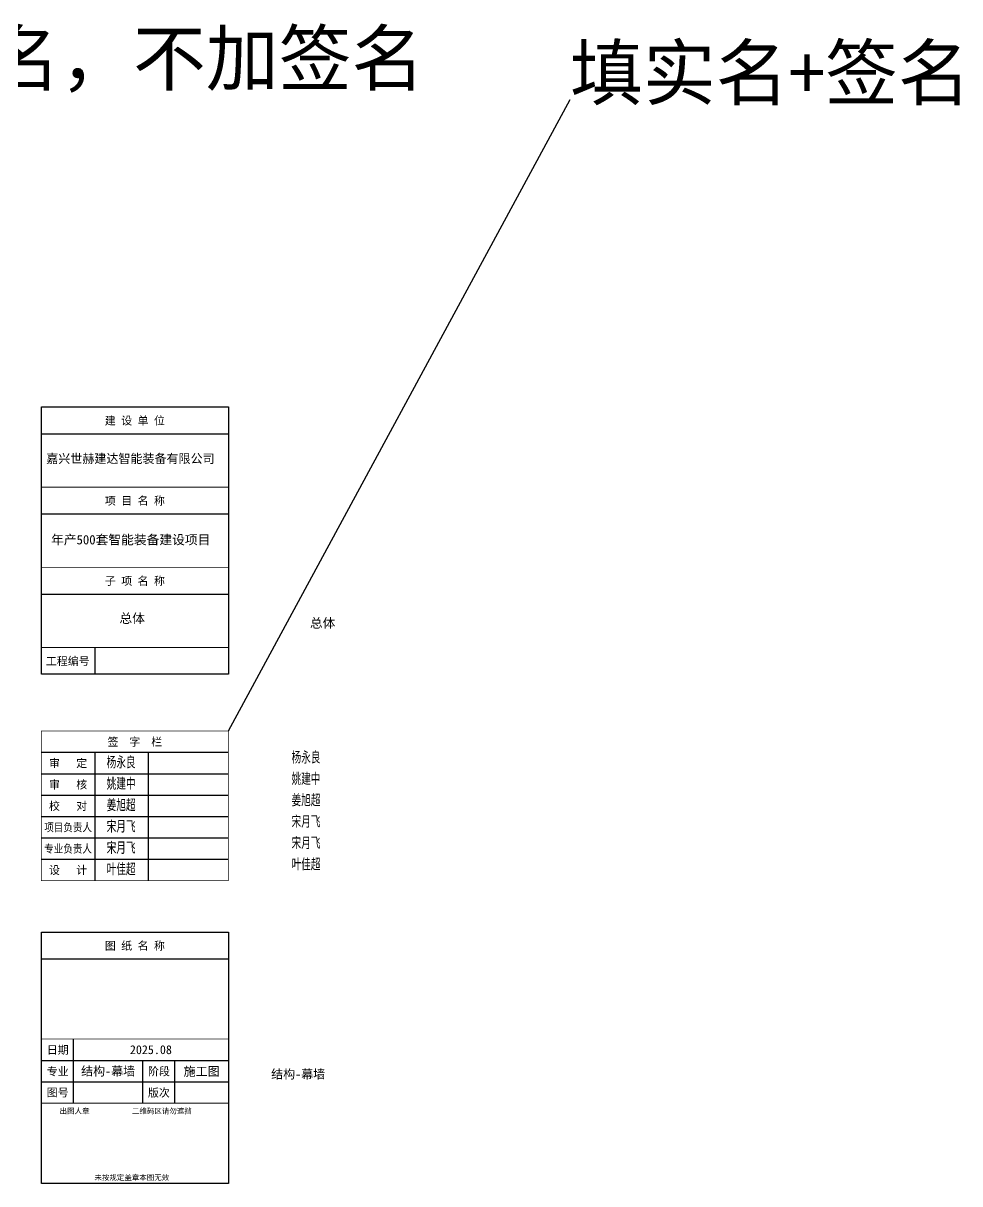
# Model space of a CAD drawing. Extents: x -51737 to 14768, y -80661 to -36245.
# Drawn here: x -20293 to 14768, y -79886 to -36459 of the extents above; entities that cross this region are included whole.
import ezdxf
from ezdxf.enums import TextEntityAlignment as Align

# ---------------------------------------------------------------- set-up
doc = ezdxf.new("R2010")
doc.units = 0
doc.layers.add('0-cxFrame', color=155, linetype='Continuous')
doc.layers.add('qianming', color=155, linetype='Continuous')
doc.styles.add('BZHZ', font='bzxw', dxfattribs={"width": 0.8, "bigfont": 'bzhz'})
doc.styles.add('cx_biaoti', font='')
doc.styles.add('cx_tuming', font='simhei.ttf')
doc.styles.add('黑体', font='simhei.ttf', dxfattribs={"height": 12})
doc.styles.get('cx_biaoti').set_extended_font_data('SimSun')

# ---------------------------------------------------------------- blocks, each defined once
blk = doc.blocks.new('zjcx_lan_qianzi(Dragon)')
for p, q in [((-7000, 4800), (0, 4800)), ((-5000, 4800), (-5000, 0)), ((-3000, 4800), (-3000, 0)), ((-7000, 4000), (0, 4000)), ((-7000, 3200), (0, 3200)), ((-7000, 2400), (0, 2400)), ((-7000, 1600), (0, 1600)), ((-7000, 800), (0, 800))]:
    blk.add_line(p, q)
at = {"const_width": 30}
blk.add_lwpolyline([(-7000, 5600), (0, 5600)], dxfattribs=at)
blk.add_lwpolyline([(-7000, 5600), (0, 5600), (0, 0), (-7000, 0)], close=True, dxfattribs=at)
at = {"style": 'cx_biaoti'}
for s, p in [('签  字  栏', (-3500, 5200)), ('审   定', (-6000, 4400)), ('审   核', (-6000, 3600)), ('校   对', (-6000, 2800)), ('设   计', (-6000, 400))]:
    blk.add_text(s, height=300, dxfattribs=at).set_placement(p, align=Align.MIDDLE)
at = {"style": 'cx_biaoti', "width": 0.85}
for s, p in [('项目负责人', (-6000, 2000)), ('专业负责人', (-6000, 1200))]:
    blk.add_text(s, height=300, dxfattribs=at).set_placement(p, align=Align.MIDDLE)
blk = doc.blocks.new('T-签字(Dragon)')
at = {"layer": '0-cxFrame'}
blk.add_blockref('zjcx_lan_qianzi(Dragon)', (0, 0), dxfattribs=at)
at = {"layer": 'qianming', "style": 'BZHZ', "width": 0.8}
for s, p in [('杨永良', (-4014, 4444)), ('姚建中', (-4014, 3644)), ('姜旭超', (-4014, 2844)), ('宋月飞', (-4014, 2044)), ('宋月飞', (-4014, 1244)), ('叶佳超', (-4014, 444))]:
    blk.add_text(s, height=450, dxfattribs=at).set_placement(p, align=Align.MIDDLE)
blk = doc.blocks.new('zjcx_lan_tuming(Dragon)')
for p, q in [((-7000, 8400), (0, 8400)), ((-5800, 3000), (-5800, 5400)), ((-7000, 4600), (0, 4600)), ((-3200, 3000), (-3200, 4600)), ((-2000, 3000), (-2000, 4600)), ((-7000, 3800), (0, 3800))]:
    blk.add_line(p, q)
at = {"const_width": 30}
for points in [[(-7000, 9400), (0, 9400)], [(-7000, 5400), (0, 5400)], [(-7000, 3000), (0, 3000)], [(-7000, 0), (0, 0)]]:
    blk.add_lwpolyline(points, dxfattribs=at)
blk.add_lwpolyline([(-7000, 9400), (0, 9400), (0, 0), (-7000, 0)], close=True)
at = {"style": 'cx_biaoti'}
for s, p in [('图 纸 名 称', (-3500, 8900)), ('日期', (-6388, 5000)), ('专业', (-6388, 4200)), ('阶段', (-2600, 4200)), ('图号', (-6388, 3400)), ('版次', (-2600, 3400))]:
    blk.add_text(s, height=300, dxfattribs=at).set_placement(p, align=Align.MIDDLE)
for s, p in [('出图人章', (-6316, 2607)), ('二维码区请勿遮挡', (-3609, 2607)), ('未按规定盖章本图无效', (-5013, 120))]:
    blk.add_text(s, height=200, dxfattribs=at).set_placement(p)
blk = doc.blocks.new('T-图签(Dragon)')
blk.add_blockref('zjcx_lan_tuming(Dragon)', (0, 0))
at = {"color": 3, "style": 'cx_biaoti'}
for s, p in [('2025.08', (-2900, 5000)), ('结构-幕墙 ', (-4389, 4210)), ('施工图', (-1000, 4200))]:
    blk.add_text(s, height=330, dxfattribs=at).set_placement(p, align=Align.MIDDLE)
blk = doc.blocks.new('zjcx_lan_xiangmu(Dragon)')
for p, q in [((-7000, 9000), (0, 9000)), ((-7000, 6000), (0, 6000)), ((-7000, 3000), (0, 3000)), ((-5000, 1000), (-5000, 0))]:
    blk.add_line(p, q)
at = {"const_width": 30}
for points in [[(-7000, 10000), (0, 10000)], [(-7000, 7000), (0, 7000)], [(-7000, 7000), (0, 7000)], [(-7000, 4000), (0, 4000)], [(-7000, 4000), (0, 4000)], [(-7000, 1000), (0, 1000)], [(-7000, 0), (0, 0)]]:
    blk.add_lwpolyline(points, dxfattribs=at)
blk.add_lwpolyline([(-7000, 10000), (0, 10000), (0, 0), (-7000, 0)], close=True)
at = {"style": 'cx_biaoti'}
for s, p in [('建 设 单 位', (-3500, 9500)), ('项 目 名 称', (-3500, 6500)), ('子 项 名 称', (-3500, 3500)), ('工程编号', (-6013, 500))]:
    blk.add_text(s, height=300, dxfattribs=at).set_placement(p, align=Align.MIDDLE)
blk = doc.blocks.new('T-项目(Dragon)')
blk.add_blockref('zjcx_lan_xiangmu(Dragon)', (0, 0))
at = {"color": 3, "style": 'cx_tuming'}
for s, height, p in [('嘉兴世赫建达智能装备有限公司', 330, (-6816, 7901)), ('年产500套智能装备建设项目 ', 350, (-6638, 4859)), ('总体', 350, (-4077, 1918))]:
    blk.add_text(s, height=height, dxfattribs=at).set_placement(p)

msp = doc.modelspace()

# ---------------------------------------------------------------- linework, layer by layer
msp.add_line((-12612.92, -62940.45), (179.73, -39310.83))

# ---------------------------------------------------------------- block references
at = {"layer": '0-cxFrame'}
for name, p in [('T-项目(Dragon)', (-12612.92, -60819.39)), ('T-签字(Dragon)', (-12612.92, -68540.45)), ('T-图签(Dragon)', (-12612.92, -79871.39))]:
    msp.add_blockref(name, p, dxfattribs=at)

# ---------------------------------------------------------------- texts
at = {"style": '黑体'}
for s, p in [('只填实名，不加签名', (-29824.57, -38769.16)), ('填实名+签名', (179.73, -39310.83))]:
    msp.add_text(s, height=2000, dxfattribs=at).set_placement(p)
at = {"color": 3, "style": 'cx_tuming'}
msp.add_text('总体', height=350, dxfattribs=at).set_placement((-9560.83, -59079.37))
at = {"color": 3, "style": 'cx_biaoti'}
msp.add_text('结构-幕墙 ', height=330, dxfattribs=at).set_placement((-9886.82, -75772.95), align=Align.MIDDLE)
at = {"layer": 'qianming', "style": 'BZHZ', "width": 0.8}
for s, p in [('杨永良', (-9706.14, -63914.02)), ('姚建中', (-9706.14, -64714.02)), ('姜旭超', (-9706.14, -65514.02)), ('宋月飞', (-9706.14, -66314.02)), ('宋月飞', (-9706.14, -67114.02)), ('叶佳超', (-9706.14, -67914.02))]:
    msp.add_text(s, height=450, dxfattribs=at).set_placement(p, align=Align.MIDDLE)

doc.saveas('drawing.dxf')
